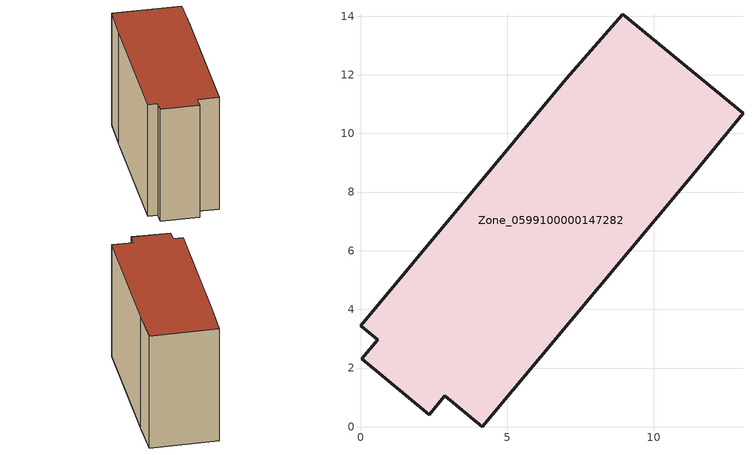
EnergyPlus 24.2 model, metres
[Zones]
Zone_0599100000147282
 floor ground (C_G): 0,3.45 7.02,11.87 8.94,14.06 13.04,10.69 11.17,8.41 4.15,0 2.88,1.06 2.34,0.41 0.04,2.32 0.58,2.97 z0
 wall outside (C_F): 13.04,10.69 8.94,14.06 7.02,11.87 0,3.45 0.58,2.97 0.04,2.32 2.34,0.41 2.88,1.06 4.15,0 11.17,8.41 13.04,10.69 z0:9.58
 roof outside (C_R): 2.34,0.41 2.88,1.06 4.15,0 11.17,8.41 13.04,10.69 8.94,14.06 7.02,11.87 0,3.45 0.58,2.97 0.04,2.32 z9.58
[BUILDING]
Pand.0599100000147282: North Axis=0; Terrain=City; Loads Convergence Tolerance Value=0.04; Temperature Convergence Tolerance Value=0.4; Solar Distribution=FullExterior; Maximum Number of Warmup Days=25; Minimum Number of Warmup Days=1
[Site:Location]
Rotterdam.The.Hague.AP_ZH_NLD Design_Conditions: Latitude=51.96; Longitude=4.45; Time Zone=1; Elevation=-4.5
[SITE:GROUNDTEMPERATURE:BUILDINGSURFACE]
18, 18, 18, 18, 18, 18, 18, 18, 18, 18, 18, 18
[MATERIAL] Thermal Absorptance=0.9; Solar Absorptance=0.7; Visible Absorptance=0.7
Name | Roughness | Thickness | Conductivity | Density | Specific Heat
G.TI.1946 | MediumSmooth | 0.15 | 1 | 540 | 1210
F.TI.1946 | Rough | 0.3 | 0.857143 | 1920 | 840
R.TI.1946 | MediumRough | 0.2 | 0.1 | 1500 | 1000
[CONSTRUCTION]
C_G: G.TI.1946
C_F: F.TI.1946
C_R: R.TI.1946
[ZONE]
Zone_0599100000147282: Type=1; Multiplier=1; Ceiling Height=Autocalculate; Volume=Autocalculate; Floor Area=autocalculate; Part of Total Floor Area=Yes
[ZONEINFILTRATION:DESIGNFLOWRATE]
Infil_Zone_0599100000147282: Zone or ZoneList or Space or SpaceList=Zone_0599100000147282; Schedule=AlwaysOn; Design Flow Rate Calculation Method=Flow/Area; Flow Rate per Floor Area=0.003; Constant Term Coefficient=1; Temperature Term Coefficient=0; Velocity Term Coefficient=0; Velocity Squared Term Coefficient=0
[HVACTEMPLATE:ZONE:IDEALLOADSAIRSYSTEM]
Zone_0599100000147282: Maximum Heating Supply Air Temperature=50; Minimum Cooling Supply Air Temperature=13; Maximum Heating Supply Air Humidity Ratio=0.0156; Minimum Cooling Supply Air Humidity Ratio=0.0077; Heating Limit=NoLimit; Cooling Limit=NoLimit; Dehumidification Control Type=ConstantSensibleHeatRatio; Cooling Sensible Heat Ratio=0.7; Dehumidification Setpoint=60; Humidification Control Type=None; Humidification Setpoint=30; Outdoor Air Method=None; Outdoor Air Flow Rate per Person=0.00944; Outdoor Air Flow Rate per Zone Floor Area=0; Outdoor Air Flow Rate per Zone=0; Demand Controlled Ventilation Type=None; Outdoor Air Economizer Type=NoEconomizer; Heat Recovery Type=None; Sensible Heat Recovery Effectiveness=0.7; Latent Heat Recovery Effectiveness=0.65
[ZONECONTROL:THERMOSTAT]
ThermostatControl_Zone_0599100000147282: Zone or ZoneList=Zone_0599100000147282; Control Type Schedule=DualSetpointControlType; Control 1=Thermostat_Zone_0599100000147282; Temperature Difference Between Cutout And Setpoint=0
[THERMOSTATSETPOINT:DUALSETPOINT]
Thermostat_Zone_0599100000147282: Heating Setpoint Temperature Schedule=HeatingSetpoint_Zone_0599100000147282; Cooling Setpoint Temperature Schedule=CoolingSetpoint_Zone_0599100000147282
[SCHEDULE:COMPACT]
HeatingSetpoint_Zone_0599100000147282: Through: 12/31, For: AllDays, Until: 24:00, 21
CoolingSetpoint_Zone_0599100000147282: Through: 12/31, For: AllDays, Until: 24:00, 24
DualSetpointControlType: Through: 12/31, For: AllDays, Until: 24:00, 4
AlwaysOn: Through: 12/31, For: AllDays, Until: 24:00, 1
